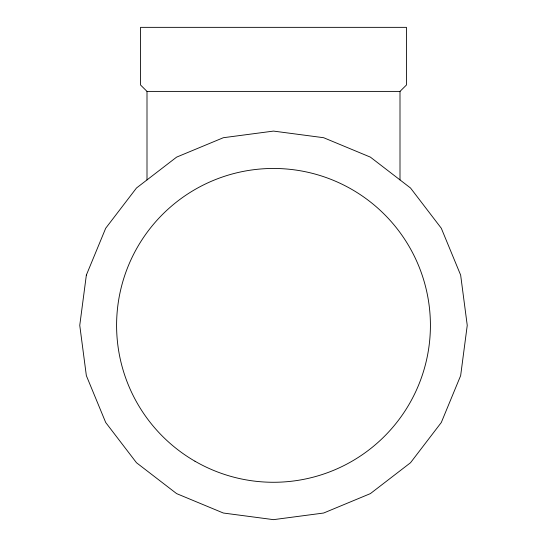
<?xml version="1.0" encoding="UTF-8"?>
<svg xmlns="http://www.w3.org/2000/svg" width="547" height="547" viewBox="0 0 547 547"><rect width="100%" height="100%" fill="white"/><g stroke="black" fill="none" stroke-linecap="round" stroke-linejoin="round"><path stroke-width="0.82" d="M146.999 179.908L146.999 91.397L140.538 84.99L140.538 27.35L406.462 27.35L406.462 84.99L400.001 91.397L146.999 91.397M400.001 179.908L400.001 91.397M86.351 275.093L79.753 325.369L86.351 375.645L105.701 422.496L136.483 462.735L176.613 493.613L223.347 513.024L273.5 519.65L323.653 513.024L370.387 493.613L410.517 462.735L441.299 422.496L460.649 375.645L467.247 325.369L460.649 275.093L441.299 228.243L410.517 188.004L370.387 157.126L323.653 137.714L273.5 131.089L223.347 137.714L176.613 157.126L136.483 188.004L105.701 228.243L86.351 275.093M194.944 461.203A156.921 156.921 0 0 0 430.414 325.486A156.921 156.921 0 0 0 195.142 189.419A156.921 156.921 0 0 0 194.944 461.203"/></g></svg>
